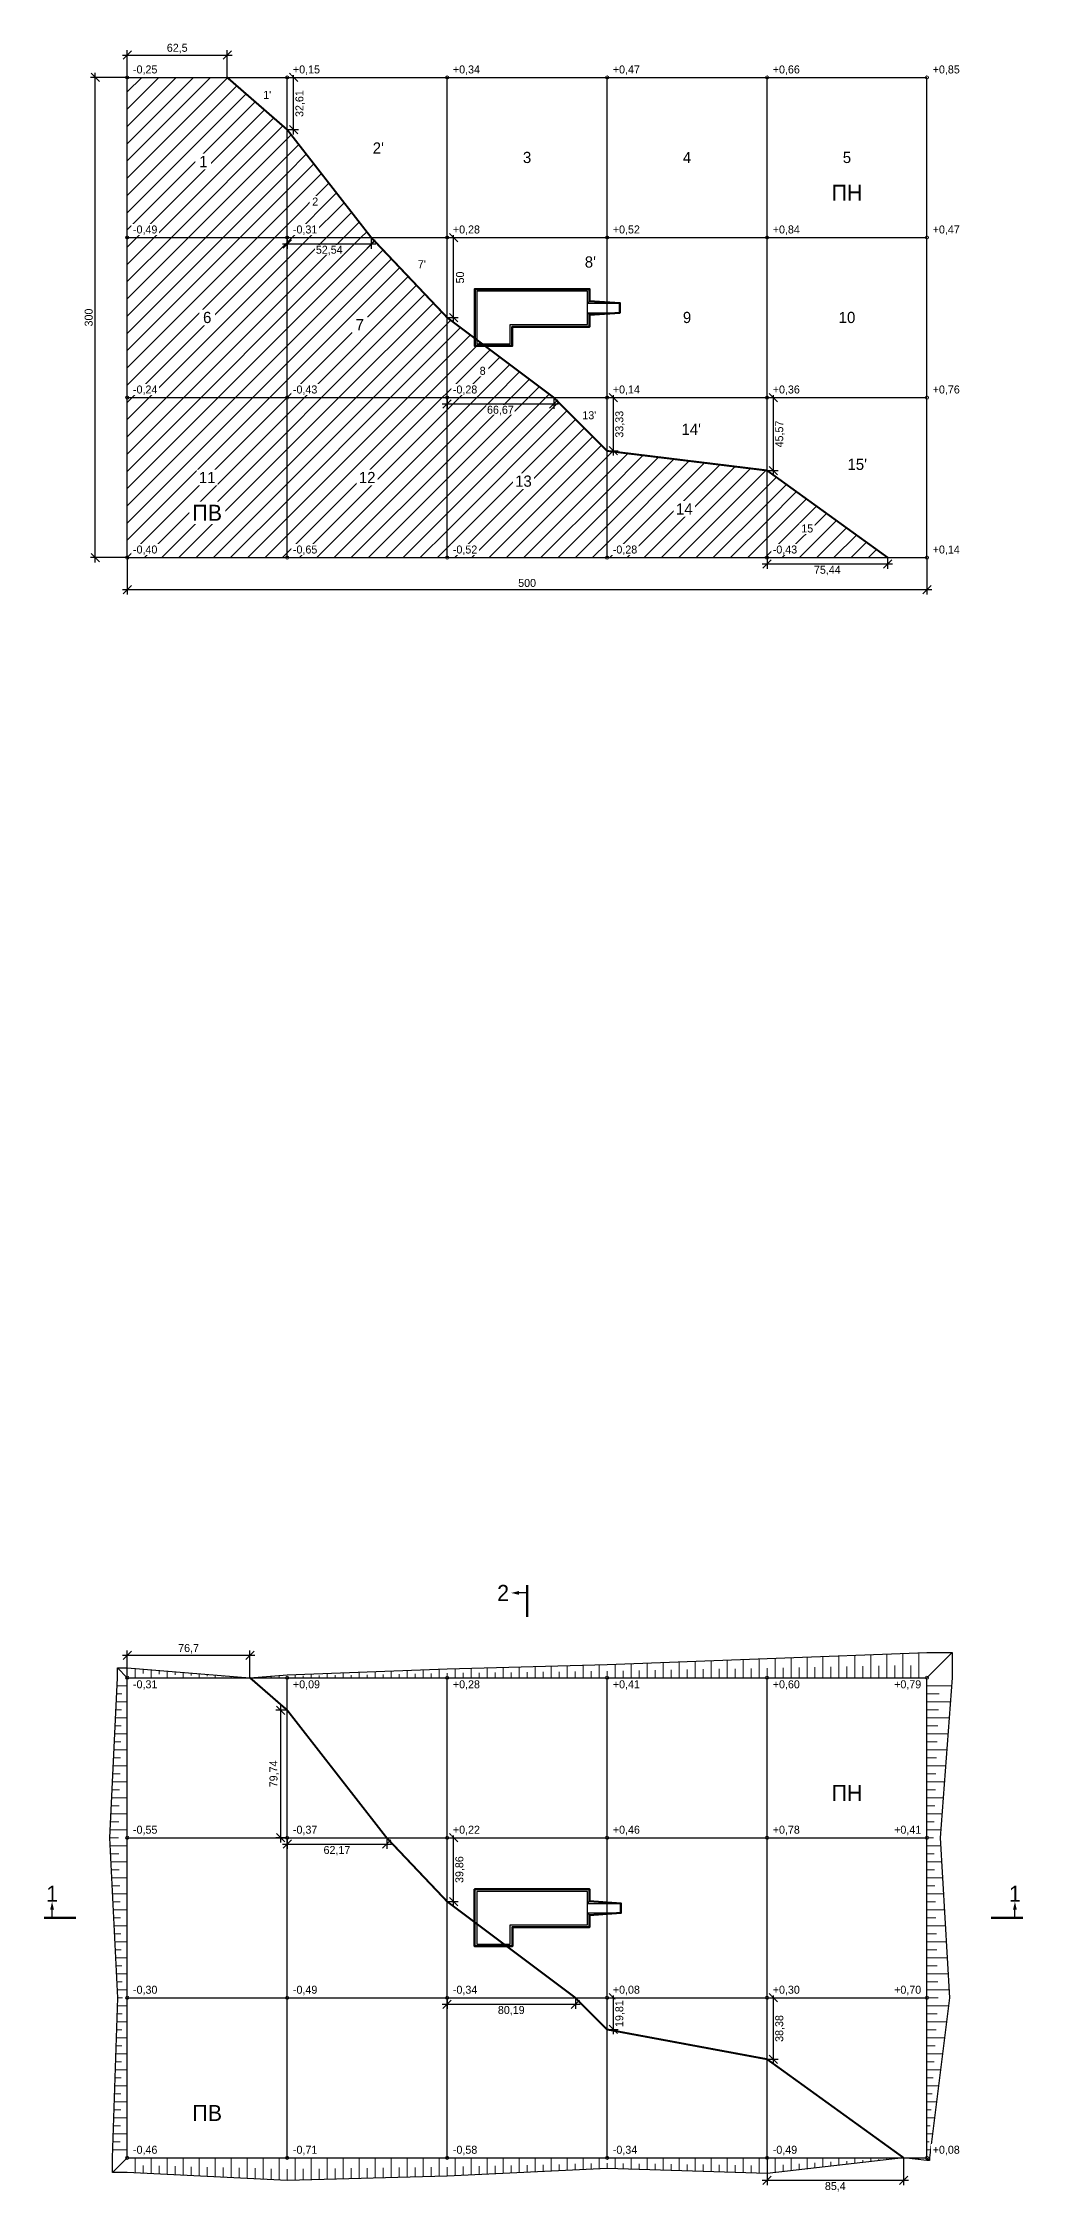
# Model space of a CAD drawing. Header units: metres. Extents: x -53 to 561, y -5023 to 322.
# Drawn here: x -53 to 561, y -1021 to 322 of the extents above; entities that cross this region are included whole.
import ezdxf

# ---------------------------------------------------------------- set-up
doc = ezdxf.new("R2010")
doc.units = ezdxf.units.M
for name, color, linetype, lineweight in [('Бергштрихи', 7, 'Continuous', 18), ('Котлован', 7, 'Continuous', 50), ('Котлован_низ', 7, 'Continuous', 25), ('ЛНР', 1, 'Continuous', 70), ('Надписи', 7, 'Continuous', 25), ('Номера_фигур', 7, 'Continuous', 25), ('Обводы', 7, 'Continuous', 25), ('Отметки', 5, 'Continuous', 18), ('ПВ_ПН', 7, 'Continuous', 35), ('ПВ_штриховка', 8, 'Continuous', 18), ('Профиль', 7, 'Continuous', 50), ('Размеры', 3, 'Continuous', 18), ('Сетка', 7, 'Continuous', 25)]:
    doc.layers.add(name, color=color, linetype=linetype, lineweight=lineweight)
doc.styles.add('ГОСТ тип Б', font='ofont.ru_GOST type B.ttf')
doc.dimstyles.new('М1-2000', dxfattribs={"dimscale": 2, "dimtxt": 2.5, "dimasz": 2.5, "dimexe": 1.5, "dimexo": 0, "dimgap": 0.8, "dimtad": 1, "dimtxsty": 'ГОСТ тип Б', "dimtsz": 1.3, "dimcen": 2.5, "dimdle": 1.5, "dimclrd": 3, "dimclre": 3, "dimclrt": 3, "dimazin": 3, "dimtfac": 1, "dimtix": 1, "dimtmove": 0, "dimatfit": 3, "dimtfill": 1, "dimarcsym": 0})

# ---------------------------------------------------------------- blocks, each defined once
blk = doc.blocks.new('_OBLIQUE')
at = {"color": 0, "linetype": 'ByBlock'}
blk.add_line((-0.5, -0.5), (0.5, 0.5), dxfattribs=at)
blk = doc.blocks.new('*D0')
at = {"color": 3, "transparency": 16777216}
for p, q in [((-3, 314), (65.5, 314)), ((0, 300), (0, 317)), ((62.5, 300), (62.5, 317))]:
    blk.add_line(p, q, dxfattribs=at)
at = {"layer": 'Defpoints', "transparency": 16777216}
for p in [(0, 314), (0, 300), (62.5, 300)]:
    blk.add_point(p, dxfattribs=at)
at = {"layer": 'Размеры', "color": 3, "transparency": 16777216, "xscale": 5.2, "yscale": 5.2}
for p in [(0, 314), (62.5, 314)]:
    blk.add_blockref('_OBLIQUE', p, dxfattribs=at)
at = {"layer": 'Размеры', "color": 3, "transparency": 16777216, "insert": (31.25, 318.1), "char_height": 5, "attachment_point": 5, "style": 'ГОСТ тип Б', "bg_fill": 3, "box_fill_scale": 1.1, "bg_fill_color": 1, "bg_fill_transparency": 0}
blk.add_mtext('62,5', dxfattribs=at)
blk = doc.blocks.new('*D2')
at = {"color": 3, "transparency": 16777216}
for p, q in [((97, 196), (155.5, 196)), ((100, 200), (100, 193)), ((152.5, 200), (152.5, 193))]:
    blk.add_line(p, q, dxfattribs=at)
at = {"layer": 'Defpoints', "transparency": 16777216}
for p in [(100, 200), (100, 196), (152.5, 200)]:
    blk.add_point(p, dxfattribs=at)
at = {"layer": 'Размеры', "color": 3, "transparency": 16777216, "xscale": 5.2, "yscale": 5.2}
for p in [(100, 196), (152.5, 196)]:
    blk.add_blockref('_OBLIQUE', p, dxfattribs=at)
at = {"layer": 'Размеры', "color": 3, "transparency": 16777216, "insert": (126.3, 191.9), "char_height": 5, "attachment_point": 5, "style": 'ГОСТ тип Б', "bg_fill": 3, "box_fill_scale": 1.1, "bg_fill_color": 1, "bg_fill_transparency": 0}
blk.add_mtext('52,54', dxfattribs=at)
blk = doc.blocks.new('*D3')
at = {"color": 3, "transparency": 16777216}
for p, q in [((197, 96), (269.7, 96)), ((200, 100), (200, 93)), ((266.7, 100), (266.7, 93))]:
    blk.add_line(p, q, dxfattribs=at)
at = {"layer": 'Defpoints', "transparency": 16777216}
for p in [(200, 100), (200, 96), (266.7, 100)]:
    blk.add_point(p, dxfattribs=at)
at = {"layer": 'Размеры', "color": 3, "transparency": 16777216, "xscale": 5.2, "yscale": 5.2}
for p in [(200, 96), (266.7, 96)]:
    blk.add_blockref('_OBLIQUE', p, dxfattribs=at)
at = {"layer": 'Размеры', "color": 3, "transparency": 16777216, "insert": (233.3, 91.9), "char_height": 5, "attachment_point": 5, "style": 'ГОСТ тип Б', "bg_fill": 3, "box_fill_scale": 1.1, "bg_fill_color": 1, "bg_fill_transparency": 0}
blk.add_mtext('66,67', dxfattribs=at)
blk = doc.blocks.new('*D4')
at = {"color": 3, "transparency": 16777216}
for p, q in [((400, 0), (400, -7)), ((475.4, 0), (475.4, -7)), ((397, -4), (478.4, -4))]:
    blk.add_line(p, q, dxfattribs=at)
at = {"layer": 'Defpoints', "transparency": 16777216}
for p in [(400, 0), (475.4, 0), (400, -4)]:
    blk.add_point(p, dxfattribs=at)
at = {"layer": 'Размеры', "color": 3, "transparency": 16777216, "xscale": 5.2, "yscale": 5.2}
for p in [(400, -4), (475.4, -4)]:
    blk.add_blockref('_OBLIQUE', p, dxfattribs=at)
at = {"layer": 'Размеры', "color": 3, "transparency": 16777216, "insert": (437.7, -8.1), "char_height": 5, "attachment_point": 5, "style": 'ГОСТ тип Б', "bg_fill": 3, "box_fill_scale": 1.1, "bg_fill_color": 1, "bg_fill_transparency": 0}
blk.add_mtext('75,44', dxfattribs=at)
blk = doc.blocks.new('*D5')
at = {"color": 3, "transparency": 16777216}
for p, q in [((100, 300), (107, 300)), ((104, 264.4), (104, 303)), ((100, 267.4), (107, 267.4))]:
    blk.add_line(p, q, dxfattribs=at)
at = {"layer": 'Defpoints', "transparency": 16777216}
for p in [(100, 300), (100, 267.4), (104, 267.4)]:
    blk.add_point(p, dxfattribs=at)
at = {"layer": 'Размеры', "color": 3, "transparency": 16777216, "xscale": 5.2, "yscale": 5.2, "rotation": 90}
for p in [(104, 300), (104, 267.4)]:
    blk.add_blockref('_OBLIQUE', p, dxfattribs=at)
at = {"layer": 'Размеры', "color": 3, "transparency": 16777216, "insert": (108.1, 283.7), "char_height": 5, "attachment_point": 5, "rotation": 90, "style": 'ГОСТ тип Б', "bg_fill": 3, "box_fill_scale": 1.1, "bg_fill_color": 1, "bg_fill_transparency": 0}
blk.add_mtext('32,61', dxfattribs=at)
blk = doc.blocks.new('*D6')
at = {"color": 3, "transparency": 16777216}
for p, q in [((204, 147), (204, 203)), ((200, 200), (207, 200)), ((200, 150), (207, 150))]:
    blk.add_line(p, q, dxfattribs=at)
at = {"layer": 'Defpoints', "transparency": 16777216}
for p in [(200, 200), (200, 150), (204, 150)]:
    blk.add_point(p, dxfattribs=at)
at = {"layer": 'Размеры', "color": 3, "transparency": 16777216, "xscale": 5.2, "yscale": 5.2, "rotation": 90}
for p in [(204, 200), (204, 150)]:
    blk.add_blockref('_OBLIQUE', p, dxfattribs=at)
at = {"layer": 'Размеры', "color": 3, "transparency": 16777216, "insert": (208.1, 175), "char_height": 5, "attachment_point": 5, "rotation": 90, "style": 'ГОСТ тип Б', "bg_fill": 3, "box_fill_scale": 1.1, "bg_fill_color": 1, "bg_fill_transparency": 0}
blk.add_mtext('50', dxfattribs=at)
blk = doc.blocks.new('*D7')
at = {"color": 3, "transparency": 16777216}
for p, q in [((300, 100), (307, 100)), ((304, 63.7), (304, 103)), ((300, 66.7), (307, 66.7))]:
    blk.add_line(p, q, dxfattribs=at)
at = {"layer": 'Defpoints', "transparency": 16777216}
for p in [(300, 100), (300, 66.7), (304, 66.7)]:
    blk.add_point(p, dxfattribs=at)
at = {"layer": 'Размеры', "color": 3, "transparency": 16777216, "xscale": 5.2, "yscale": 5.2, "rotation": 90}
for p in [(304, 100), (304, 66.7)]:
    blk.add_blockref('_OBLIQUE', p, dxfattribs=at)
at = {"layer": 'Размеры', "color": 3, "transparency": 16777216, "insert": (308.1, 83.3), "char_height": 5, "attachment_point": 5, "rotation": 90, "style": 'ГОСТ тип Б', "bg_fill": 3, "box_fill_scale": 1.1, "bg_fill_color": 1, "bg_fill_transparency": 0}
blk.add_mtext('33,33', dxfattribs=at)
blk = doc.blocks.new('*D8')
at = {"color": 3, "transparency": 16777216}
for p, q in [((400, 100), (407, 100)), ((404, 51.4), (404, 103)), ((400, 54.4), (407, 54.4))]:
    blk.add_line(p, q, dxfattribs=at)
at = {"layer": 'Defpoints', "transparency": 16777216}
for p in [(400, 100), (400, 54.4), (404, 54.4)]:
    blk.add_point(p, dxfattribs=at)
at = {"layer": 'Размеры', "color": 3, "transparency": 16777216, "xscale": 5.2, "yscale": 5.2, "rotation": 90}
for p in [(404, 100), (404, 54.4)]:
    blk.add_blockref('_OBLIQUE', p, dxfattribs=at)
at = {"layer": 'Размеры', "color": 3, "transparency": 16777216, "insert": (408.1, 77.2), "char_height": 5, "attachment_point": 5, "rotation": 90, "style": 'ГОСТ тип Б', "bg_fill": 3, "box_fill_scale": 1.1, "bg_fill_color": 1, "bg_fill_transparency": 0}
blk.add_mtext('45,57', dxfattribs=at)
blk = doc.blocks.new('*D9')
at = {"color": 3, "transparency": 16777216}
for p, q in [((0, 0), (0, -23)), ((500, 0), (500, -23)), ((-3, -20), (503, -20))]:
    blk.add_line(p, q, dxfattribs=at)
at = {"layer": 'Defpoints', "transparency": 16777216}
for p in [(0, 0), (500, 0), (0, -20)]:
    blk.add_point(p, dxfattribs=at)
at = {"layer": 'Размеры', "color": 3, "transparency": 16777216, "xscale": 5.2, "yscale": 5.2}
for p in [(0, -20), (500, -20)]:
    blk.add_blockref('_OBLIQUE', p, dxfattribs=at)
at = {"layer": 'Размеры', "color": 3, "transparency": 16777216, "insert": (250, -15.9), "char_height": 5, "attachment_point": 5, "style": 'ГОСТ тип Б', "bg_fill": 3, "box_fill_scale": 1.1, "bg_fill_color": 1, "bg_fill_transparency": 0}
blk.add_mtext('500', dxfattribs=at)
blk = doc.blocks.new('*D10')
at = {"color": 3, "transparency": 16777216}
for p, q in [((0, 300), (-23, 300)), ((-20, -3), (-20, 303)), ((0, 0), (-23, 0))]:
    blk.add_line(p, q, dxfattribs=at)
at = {"layer": 'Defpoints', "transparency": 16777216}
for p in [(0, 300), (-20, 0), (0, 0)]:
    blk.add_point(p, dxfattribs=at)
at = {"layer": 'Размеры', "color": 3, "transparency": 16777216, "xscale": 5.2, "yscale": 5.2, "rotation": 90}
for p in [(-20, 300), (-20, 0)]:
    blk.add_blockref('_OBLIQUE', p, dxfattribs=at)
at = {"layer": 'Размеры', "color": 3, "transparency": 16777216, "insert": (-24.1, 150), "char_height": 5, "attachment_point": 5, "rotation": 90, "style": 'ГОСТ тип Б', "bg_fill": 3, "box_fill_scale": 1.1, "bg_fill_color": 1, "bg_fill_transparency": 0}
blk.add_mtext('300', dxfattribs=at)
blk = doc.blocks.new('*D21')
at = {"color": 3, "transparency": 16777216}
for p, q in [((0, -700), (0, -683)), ((76.7, -700), (76.7, -683)), ((-3, -686), (79.7, -686))]:
    blk.add_line(p, q, dxfattribs=at)
at = {"layer": 'Defpoints', "transparency": 16777216}
for p in [(0, -686), (0, -700), (76.7, -700)]:
    blk.add_point(p, dxfattribs=at)
at = {"layer": 'Размеры', "color": 3, "transparency": 16777216, "xscale": 5.2, "yscale": 5.2}
for p in [(0, -686), (76.7, -686)]:
    blk.add_blockref('_OBLIQUE', p, dxfattribs=at)
at = {"layer": 'Размеры', "color": 3, "transparency": 16777216, "insert": (38.35, -681.9), "char_height": 5, "attachment_point": 5, "style": 'ГОСТ тип Б', "bg_fill": 3, "box_fill_scale": 1.1, "bg_fill_color": 1, "bg_fill_transparency": 0}
blk.add_mtext('76,7', dxfattribs=at)
blk = doc.blocks.new('*D22')
at = {"color": 3, "transparency": 16777216}
for p, q in [((97, -804), (165.2, -804)), ((100, -800), (100, -807)), ((162.2, -800), (162.2, -807))]:
    blk.add_line(p, q, dxfattribs=at)
at = {"layer": 'Defpoints', "transparency": 16777216}
for p in [(100, -800), (100, -804), (162.2, -800)]:
    blk.add_point(p, dxfattribs=at)
at = {"layer": 'Размеры', "color": 3, "transparency": 16777216, "xscale": 5.2, "yscale": 5.2}
for p in [(100, -804), (162.2, -804)]:
    blk.add_blockref('_OBLIQUE', p, dxfattribs=at)
at = {"layer": 'Размеры', "color": 3, "transparency": 16777216, "insert": (131.1, -808.1), "char_height": 5, "attachment_point": 5, "style": 'ГОСТ тип Б', "bg_fill": 3, "box_fill_scale": 1.1, "bg_fill_color": 1, "bg_fill_transparency": 0}
blk.add_mtext('62,17', dxfattribs=at)
blk = doc.blocks.new('*D23')
at = {"color": 3, "transparency": 16777216}
for p, q in [((197, -904), (283.2, -904)), ((200, -900), (200, -907)), ((280.2, -900), (280.2, -907))]:
    blk.add_line(p, q, dxfattribs=at)
at = {"layer": 'Defpoints', "transparency": 16777216}
for p in [(200, -900), (200, -904), (280.2, -900)]:
    blk.add_point(p, dxfattribs=at)
at = {"layer": 'Размеры', "color": 3, "transparency": 16777216, "xscale": 5.2, "yscale": 5.2}
for p in [(200, -904), (280.2, -904)]:
    blk.add_blockref('_OBLIQUE', p, dxfattribs=at)
at = {"layer": 'Размеры', "color": 3, "transparency": 16777216, "insert": (240.1, -908.1), "char_height": 5, "attachment_point": 5, "style": 'ГОСТ тип Б', "bg_fill": 3, "box_fill_scale": 1.1, "bg_fill_color": 1, "bg_fill_transparency": 0}
blk.add_mtext('80,19', dxfattribs=at)
blk = doc.blocks.new('*D24')
at = {"color": 3, "transparency": 16777216}
for p, q in [((400, -1000), (400, -1017)), ((485.4, -1000), (485.4, -1017)), ((397, -1014), (488.4, -1014))]:
    blk.add_line(p, q, dxfattribs=at)
at = {"layer": 'Defpoints', "transparency": 16777216}
for p in [(400, -1000), (485.4, -1000), (400, -1014)]:
    blk.add_point(p, dxfattribs=at)
at = {"layer": 'Размеры', "color": 3, "transparency": 16777216, "xscale": 5.2, "yscale": 5.2}
for p in [(400, -1014), (485.4, -1014)]:
    blk.add_blockref('_OBLIQUE', p, dxfattribs=at)
at = {"layer": 'Размеры', "color": 3, "transparency": 16777216, "insert": (442.7, -1018.1), "char_height": 5, "attachment_point": 5, "style": 'ГОСТ тип Б', "bg_fill": 3, "box_fill_scale": 1.1, "bg_fill_color": 1, "bg_fill_transparency": 0}
blk.add_mtext('85,4', dxfattribs=at)
blk = doc.blocks.new('*D25')
at = {"color": 3, "transparency": 16777216}
for p, q in [((100, -720.3), (93, -720.3)), ((96, -803), (96, -717.3)), ((100, -800), (93, -800))]:
    blk.add_line(p, q, dxfattribs=at)
at = {"layer": 'Defpoints', "transparency": 16777216}
for p in [(100, -720.3), (96, -800), (100, -800)]:
    blk.add_point(p, dxfattribs=at)
at = {"layer": 'Размеры', "color": 3, "transparency": 16777216, "xscale": 5.2, "yscale": 5.2, "rotation": 90}
for p in [(96, -720.3), (96, -800)]:
    blk.add_blockref('_OBLIQUE', p, dxfattribs=at)
at = {"layer": 'Размеры', "color": 3, "transparency": 16777216, "insert": (91.9, -760.1), "char_height": 5, "attachment_point": 5, "rotation": 90, "style": 'ГОСТ тип Б', "bg_fill": 3, "box_fill_scale": 1.1, "bg_fill_color": 1, "bg_fill_transparency": 0}
blk.add_mtext('79,74', dxfattribs=at)
blk = doc.blocks.new('*D26')
at = {"color": 3, "transparency": 16777216}
for p, q in [((200, -800), (207, -800)), ((204, -842.9), (204, -797)), ((200, -839.9), (207, -839.9))]:
    blk.add_line(p, q, dxfattribs=at)
at = {"layer": 'Defpoints', "transparency": 16777216}
for p in [(200, -800), (200, -839.9), (204, -839.9)]:
    blk.add_point(p, dxfattribs=at)
at = {"layer": 'Размеры', "color": 3, "transparency": 16777216, "xscale": 5.2, "yscale": 5.2, "rotation": 90}
for p in [(204, -800), (204, -839.9)]:
    blk.add_blockref('_OBLIQUE', p, dxfattribs=at)
at = {"layer": 'Размеры', "color": 3, "transparency": 16777216, "insert": (208.1, -819.9), "char_height": 5, "attachment_point": 5, "rotation": 90, "style": 'ГОСТ тип Б', "bg_fill": 3, "box_fill_scale": 1.1, "bg_fill_color": 1, "bg_fill_transparency": 0}
blk.add_mtext('39,86', dxfattribs=at)
blk = doc.blocks.new('*D27')
at = {"color": 3, "transparency": 16777216}
for p, q in [((304, -922.8), (304, -897)), ((300, -900), (307, -900)), ((300, -919.8), (307, -919.8))]:
    blk.add_line(p, q, dxfattribs=at)
at = {"layer": 'Размеры', "color": 3, "transparency": 16777216, "xscale": 5.2, "yscale": 5.2, "rotation": 90}
for p in [(304, -900), (304, -919.8)]:
    blk.add_blockref('_OBLIQUE', p, dxfattribs=at)
at = {"layer": 'Размеры', "color": 3, "transparency": 16777216, "insert": (308.1, -909.9), "char_height": 5, "attachment_point": 5, "rotation": 90, "style": 'ГОСТ тип Б', "bg_fill": 3, "box_fill_scale": 1.1, "bg_fill_color": 1, "bg_fill_transparency": 0}
blk.add_mtext('19,81', dxfattribs=at)
at = {"layer": 'Defpoints', "transparency": 16777216}
for p in [(300, -900), (300, -919.8), (304, -919.8)]:
    blk.add_point(p, dxfattribs=at)
blk = doc.blocks.new('*D28')
at = {"color": 3, "transparency": 16777216}
for p, q in [((404, -941.4), (404, -897)), ((400, -900), (407, -900)), ((400, -938.4), (407, -938.4))]:
    blk.add_line(p, q, dxfattribs=at)
at = {"layer": 'Defpoints', "transparency": 16777216}
for p in [(400, -900), (400, -938.4), (404, -938.4)]:
    blk.add_point(p, dxfattribs=at)
at = {"layer": 'Размеры', "color": 3, "transparency": 16777216, "xscale": 5.2, "yscale": 5.2, "rotation": 90}
for p in [(404, -900), (404, -938.4)]:
    blk.add_blockref('_OBLIQUE', p, dxfattribs=at)
at = {"layer": 'Размеры', "color": 3, "transparency": 16777216, "insert": (408.1, -919.2), "char_height": 5, "attachment_point": 5, "rotation": 90, "style": 'ГОСТ тип Б', "bg_fill": 3, "box_fill_scale": 1.1, "bg_fill_color": 1, "bg_fill_transparency": 0}
blk.add_mtext('38,38', dxfattribs=at)

msp = doc.modelspace()

# ---------------------------------------------------------------- hatches: boundary and pattern name
at = {"layer": 'ПВ_штриховка'}
h = msp.add_hatch(dxfattribs=at)
h.set_pattern_fill('ANSI31', color=8, scale=2.4)
h.paths.add_polyline_path([(62.5, 300), (0, 300), (0, 200), (100, 200), (100, 267.391)])
h = msp.add_hatch(dxfattribs=at)
h.set_pattern_fill('ANSI31', color=8, scale=2.4)
h.paths.add_polyline_path([(100, 267.391), (100, 200), (152.542, 200)])
h = msp.add_hatch(dxfattribs=at)
h.set_pattern_fill('ANSI31', color=8, scale=2.4)
h.paths.add_polyline_path([(0, 100), (100, 100), (100, 200), (0, 200)])
h = msp.add_hatch(dxfattribs=at)
h.set_pattern_fill('ANSI31', color=8, scale=2.4)
h.paths.add_polyline_path([(152.542, 200), (100, 200), (100, 100), (200, 100), (200, 150)])
h = msp.add_hatch(dxfattribs=at)
h.set_pattern_fill('ANSI31', color=8, scale=2.4)
h.paths.add_polyline_path([(200, 150), (200, 100), (266.667, 100)])
h = msp.add_hatch(dxfattribs=at)
h.set_pattern_fill('ANSI31', color=8, scale=2.4)
h.paths.add_polyline_path([(0, 0), (100, 0), (100, 100), (0, 100)])
h = msp.add_hatch(dxfattribs=at)
h.set_pattern_fill('ANSI31', color=8, scale=2.4)
h.paths.add_polyline_path([(100, 0), (200, 0), (200, 100), (100, 100)])
h = msp.add_hatch(dxfattribs=at)
h.set_pattern_fill('ANSI31', color=8, scale=2.4)
h.paths.add_polyline_path([(266.667, 100), (200, 100), (200, 0), (300, 0), (300, 66.667)])
h = msp.add_hatch(dxfattribs=at)
h.set_pattern_fill('ANSI31', color=8, scale=2.4)
h.paths.add_polyline_path([(300, 66.667), (300, 0), (400, 0), (400, 54.43)])
h = msp.add_hatch(dxfattribs=at)
h.set_pattern_fill('ANSI31', color=8, scale=2.4)
h.paths.add_polyline_path([(400, 54.43), (400, 0), (475.439, 0)])

# ---------------------------------------------------------------- linework, layer by layer
at = {"layer": 'Бергштрихи'}
for p, q in [((485, -700), (485, -684.706)), ((495, -700), (495, -684.326)), ((105, -700), (105, -697.946)), ((115, -700), (115, -697.566)), ((125, -700), (125, -697.186)), ((135, -700), (135, -696.806)), ((140, -700), (140, -698.308)), ((145, -700), (145, -696.426)), ((150, -700), (150, -698.118)), ((155, -700), (155, -696.046)), ((160, -700), (160, -697.928)), ((165, -700), (165, -695.666)), ((170, -700), (170, -697.738)), ((175, -700), (175, -695.286)), ((180, -700), (180, -697.548)), ((185, -700), (185, -694.906)), ((190, -700), (190, -697.358)), ((195, -700), (195, -694.526)), ((200, -700), (200, -697.168)), ((205, -700), (205, -694.206)), ((210, -700), (210, -697.038)), ((215, -700), (215, -693.946)), ((220, -700), (220, -696.908)), ((225, -700), (225, -693.686)), ((230, -700), (230, -696.778)), ((235, -700), (235, -693.426)), ((240, -700), (240, -696.648)), ((245, -700), (245, -693.166)), ((250, -700), (250, -696.518)), ((255, -700), (255, -692.906)), ((260, -700), (260, -696.388)), ((265, -700), (265, -692.646)), ((270, -700), (270, -696.258)), ((275, -700), (275, -692.386)), ((280, -700), (280, -696.128)), ((285, -700), (285, -692.126)), ((290, -700), (290, -695.998)), ((295, -700), (295, -691.866)), ((300, -700), (300, -695.868)), ((305, -700), (305, -691.546)), ((310, -700), (310, -695.678)), ((315, -700), (315, -691.166)), ((320, -700), (320, -695.488)), ((325, -700), (325, -690.786)), ((330, -700), (330, -695.298)), ((335, -700), (335, -690.406)), ((340, -700), (340, -695.108)), ((345, -700), (345, -690.026)), ((350, -700), (350, -694.918)), ((355, -700), (355, -689.646)), ((360, -700), (360, -694.728)), ((365, -700), (365, -689.266)), ((370, -700), (370, -694.538)), ((375, -700), (375, -688.886)), ((380, -700), (380, -694.348)), ((385, -700), (385, -688.506)), ((390, -700), (390, -694.158)), ((395, -700), (395, -688.126)), ((400, -700), (400, -693.968)), ((405, -700), (405, -687.746)), ((410, -700), (410, -693.778)), ((415, -700), (415, -687.366)), ((420, -700), (420, -693.588)), ((425, -700), (425, -686.986)), ((430, -700), (430, -693.398)), ((435, -700), (435, -686.606)), ((440, -700), (440, -693.208)), ((445, -700), (445, -686.226)), ((450, -700), (450, -693.018)), ((455, -700), (455, -685.846)), ((460, -700), (460, -692.828)), ((465, -700), (465, -685.466)), ((470, -700), (470, -692.638)), ((475, -700), (475, -685.086)), ((480, -700), (480, -692.448)), ((490, -700), (490, -692.258)), ((-6.616, -710), (-3.308, -710)), ((90, -700), (90, -699.468)), ((95, -700), (95, -698.536)), ((100, -700), (100, -699.068)), ((110, -700), (110, -698.878)), ((120, -700), (120, -698.688)), ((130, -700), (130, -698.498)), ((500, -705), (515.484, -705)), ((500, -710), (507.552, -710)), ((-7.336, -725), (0, -725)), ((-7.096, -720), (-3.548, -720)), ((-6.856, -715), (0, -715)), ((500, -715), (514.724, -715)), ((500, -720), (507.172, -720)), ((500, -725), (513.964, -725)), ((-7.816, -735), (0, -735)), ((-7.576, -730), (-3.788, -730)), ((500, -730), (506.792, -730)), ((500, -735), (513.204, -735)), ((-8.536, -750), (-4.268, -750)), ((-8.296, -745), (0, -745)), ((-8.056, -740), (-4.028, -740)), ((500, -740), (506.412, -740)), ((500, -745), (512.444, -745)), ((500, -750), (506.032, -750)), ((-9.256, -765), (0, -765)), ((-9.016, -760), (-4.508, -760)), ((-8.776, -755), (0, -755)), ((500, -755), (511.684, -755)), ((500, -760), (505.652, -760)), ((500, -765), (510.924, -765)), ((-9.736, -775), (0, -775)), ((-9.496, -770), (-4.748, -770)), ((500, -770), (505.272, -770)), ((500, -775), (510.164, -775)), ((-10.456, -790), (-5.228, -790)), ((-10.216, -785), (0, -785)), ((-9.976, -780), (-4.988, -780)), ((500, -780), (504.892, -780)), ((500, -785), (509.404, -785)), ((500, -790), (504.512, -790)), ((-10.936, -800), (-5.468, -800)), ((-10.696, -795), (0, -795)), ((-10.686, -805), (0, -805)), ((500, -795), (508.644, -795)), ((500, -800), (504.132, -800)), ((500, -805), (508.554, -805)), ((-10.436, -810), (-5.218, -810)), ((-10.186, -815), (0, -815)), ((500, -810), (504.422, -810)), ((500, -815), (509.134, -815)), ((-9.936, -820), (-4.968, -820)), ((-9.686, -825), (0, -825)), ((-9.436, -830), (-4.718, -830)), ((500, -820), (504.712, -820)), ((500, -825), (509.714, -825)), ((500, -830), (505.002, -830)), ((-9.186, -835), (0, -835)), ((-8.936, -840), (-4.468, -840)), ((-8.686, -845), (0, -845)), ((500, -835), (510.294, -835)), ((500, -840), (505.292, -840)), ((500, -845), (510.874, -845)), ((-8.436, -850), (-4.218, -850)), ((-8.186, -855), (0, -855)), ((500, -850), (505.582, -850)), ((500, -855), (511.454, -855)), ((-7.936, -860), (-3.968, -860)), ((-7.686, -865), (0, -865)), ((-7.436, -870), (-3.718, -870)), ((500, -860), (505.872, -860)), ((500, -865), (512.034, -865)), ((500, -870), (506.162, -870)), ((-7.186, -875), (0, -875)), ((-6.936, -880), (-3.468, -880)), ((-6.686, -885), (0, -885)), ((500, -875), (512.614, -875)), ((500, -880), (506.452, -880)), ((500, -885), (513.194, -885)), ((-6.436, -890), (-3.218, -890)), ((-6.186, -895), (0, -895)), ((500, -890), (506.742, -890)), ((500, -895), (513.774, -895)), ((-6.256, -910), (-3.128, -910)), ((-6.096, -905), (0, -905)), ((-5.936, -900), (-2.968, -900)), ((500, -900), (507.032, -900)), ((500, -905), (513.444, -905)), ((500, -910), (506.412, -910)), ((-6.736, -925), (0, -925)), ((-6.576, -920), (-3.288, -920)), ((-6.416, -915), (0, -915)), ((500, -915), (512.204, -915)), ((500, -920), (505.792, -920)), ((500, -925), (510.964, -925)), ((-7.216, -940), (-3.608, -940)), ((-7.056, -935), (0, -935)), ((-6.896, -930), (-3.448, -930)), ((500, -930), (505.172, -930)), ((500, -935), (509.724, -935)), ((500, -940), (504.552, -940)), ((-7.536, -950), (-3.768, -950)), ((-7.376, -945), (0, -945)), ((500, -945), (508.484, -945)), ((500, -950), (503.932, -950)), ((-8.016, -965), (0, -965)), ((-7.856, -960), (-3.928, -960)), ((-7.696, -955), (0, -955)), ((500, -955), (507.244, -955)), ((500, -960), (503.312, -960)), ((500, -965), (506.004, -965)), ((-8.496, -980), (-4.248, -980)), ((-8.336, -975), (0, -975)), ((-8.176, -970), (-4.088, -970)), ((500, -970), (502.692, -970)), ((500, -975), (504.764, -975)), ((500, -980), (502.072, -980)), ((-8.816, -990), (-4.408, -990)), ((-8.656, -985), (0, -985)), ((500, -985), (503.524, -985)), ((500, -990), (501.452, -990)), ((-8.976, -995), (0, -995)), ((5, -1009.386), (5, -1000)), ((10, -1009.636), (10, -1004.818)), ((15, -1009.886), (15, -1000)), ((20, -1010.136), (20, -1005.068)), ((25, -1010.386), (25, -1000)), ((30, -1010.636), (30, -1005.318)), ((35, -1010.886), (35, -1000)), ((40, -1011.136), (40, -1005.568)), ((45, -1011.386), (45, -1000)), ((50, -1011.636), (50, -1005.818)), ((55, -1011.886), (55, -1000)), ((60, -1012.136), (60, -1006.068)), ((65, -1012.386), (65, -1000)), ((70, -1012.636), (70, -1006.318)), ((75, -1012.886), (75, -1000)), ((80, -1013.136), (80, -1006.568)), ((85, -1013.386), (85, -1000)), ((90, -1013.636), (90, -1006.818)), ((95, -1013.886), (95, -1000)), ((100, -1014.136), (100, -1007.068)), ((105, -1014.006), (105, -1000)), ((110, -1013.876), (110, -1006.938)), ((115, -1013.746), (115, -1000)), ((120, -1013.616), (120, -1006.808)), ((125, -1013.486), (125, -1000)), ((130, -1013.356), (130, -1006.678)), ((135, -1013.226), (135, -1000)), ((140, -1013.096), (140, -1006.548)), ((145, -1012.966), (145, -1000)), ((150, -1012.836), (150, -1006.418)), ((155, -1012.706), (155, -1000)), ((160, -1012.576), (160, -1006.288)), ((165, -1012.446), (165, -1000)), ((170, -1012.316), (170, -1006.158)), ((175, -1012.186), (175, -1000)), ((180, -1012.056), (180, -1006.028)), ((185, -1011.926), (185, -1000)), ((190, -1011.796), (190, -1005.898)), ((195, -1011.666), (195, -1000)), ((200, -1011.536), (200, -1005.768)), ((205, -1011.296), (205, -1000)), ((210, -1011.056), (210, -1005.528)), ((215, -1010.816), (215, -1000)), ((220, -1010.576), (220, -1005.288)), ((225, -1010.336), (225, -1000)), ((230, -1010.096), (230, -1005.048)), ((235, -1009.856), (235, -1000)), ((240, -1009.616), (240, -1004.808)), ((245, -1009.376), (245, -1000)), ((250, -1009.136), (250, -1004.568)), ((255, -1008.896), (255, -1000)), ((260, -1008.656), (260, -1004.328)), ((265, -1008.416), (265, -1000)), ((270, -1008.176), (270, -1004.088)), ((275, -1007.936), (275, -1000)), ((280, -1007.696), (280, -1003.848)), ((285, -1007.456), (285, -1000)), ((290, -1007.216), (290, -1003.608)), ((295, -1006.976), (295, -1000)), ((300, -1006.736), (300, -1003.368)), ((305, -1006.886), (305, -1000)), ((310, -1007.036), (310, -1003.518)), ((315, -1007.186), (315, -1000)), ((320, -1007.336), (320, -1003.668)), ((325, -1007.486), (325, -1000)), ((330, -1007.636), (330, -1003.818)), ((335, -1007.786), (335, -1000)), ((340, -1007.936), (340, -1003.968)), ((345, -1008.086), (345, -1000)), ((350, -1008.236), (350, -1004.118)), ((355, -1008.386), (355, -1000)), ((360, -1008.536), (360, -1004.268)), ((365, -1008.686), (365, -1000)), ((370, -1008.836), (370, -1004.418)), ((375, -1008.986), (375, -1000)), ((380, -1009.136), (380, -1004.568)), ((385, -1009.286), (385, -1000)), ((390, -1009.436), (390, -1004.718)), ((500, -995), (502.284, -995))]:
    msp.add_line(p, q, dxfattribs=at)
at = {"layer": 'Котлован_низ'}
for p, q in [((287.7, 159), (289.063, 160.272)), ((287.7, 159), (308.05, 159)), ((287.7, 153), (308.05, 153)), ((287.7, 153), (289.063, 151.728)), ((287.7, -841), (289.102, -839.692)), ((287.7, -841), (308.618, -841)), ((287.7, -847), (308.618, -847)), ((287.7, -847), (289.102, -848.308))]:
    msp.add_line(p, q, dxfattribs=at)
for points in [[(218.6, 133.6), (239.4, 133.6), (239.4, 145.6), (287.7, 145.6), (287.7, 166.4), (218.6, 166.4)], [(218.6, -866.4), (239.4, -866.4), (239.4, -854.4), (287.7, -854.4), (287.7, -833.6), (218.6, -833.6)]]:
    msp.add_lwpolyline(points, close=True, dxfattribs=at)
at = {"layer": 'ЛНР', "const_width": 1.2}
for points in [[(475.439, 0), (400, 54.43), (300, 66.667), (266.667, 100), (200, 150), (152.542, 200), (100, 267.391), (62.5, 300)], [(485.404, -1000), (400, -938.38), (300, -919.81), (280.19, -900), (200, -839.857), (162.169, -800), (100, -720.261), (76.7, -700)]]:
    msp.add_lwpolyline(points, dxfattribs=at)
at = {"layer": 'Надписи'}
for p, q in [((250, -647), (245, -647)), ((-47, -850), (-47, -845)), ((555, -850), (555, -845))]:
    msp.add_line(p, q, dxfattribs=at)
for points in [[(245, -647, 2.4, 0, 0), (240, -647, 0, 0, 0)], [(-47, -845, 2.4, 0, 0), (-47, -840, 0, 0, 0)], [(555, -845, 2.4, 0, 0), (555, -840, 0, 0, 0)]]:
    msp.add_lwpolyline(points, format="xyseb", dxfattribs=at)
at = {"layer": 'Обводы'}
for p, q in [((500, -700), (515.864, -684.136)), ((0, -1000), (-9.136, -1009.136)), ((500, -1000), (501.664, -1001.664))]:
    msp.add_line(p, q, dxfattribs=at)
for points in [[(500, -684.136), (515.864, -684.136), (515.864, -700)], [(515.864, -700), (508.264, -800), (514.064, -900), (501.664, -1000)], [(0, -1009.136), (-9.136, -1009.136), (-9.136, -1000)], [(501.664, -1000), (501.664, -1001.664), (500, -1001.664)]]:
    msp.add_lwpolyline(points, dxfattribs=at)
at = {"layer": 'Профиль', "const_width": 1.4}
for points in [[(250, -662), (250, -642)], [(-32, -850), (-52, -850)], [(540, -850), (560, -850)]]:
    msp.add_lwpolyline(points, dxfattribs=at)
at = {"layer": 'Сетка'}
for p, q in [((0, 300), (500, 300)), ((0, 0), (0, 300)), ((100, 0), (100, 300)), ((200, 0), (200, 300)), ((300, 0), (300, 300)), ((400, 0), (400, 300)), ((500, 0), (500, 300)), ((0, 200), (500, 200)), ((0, 100), (500, 100)), ((0, 0), (500, 0)), ((0, -700), (500, -700)), ((0, -1000), (0, -700)), ((100, -1000), (100, -700)), ((200, -1000), (200, -700)), ((300, -1000), (300, -700)), ((400, -1000), (400, -700)), ((500, -1000), (500, -700)), ((0, -800), (500, -800)), ((0, -900), (500, -900)), ((0, -1000), (500, -1000))]:
    msp.add_line(p, q, dxfattribs=at)

# ---------------------------------------------------------------- texts
at = {"layer": 'Надписи', "char_height": 10, "attachment_point": 5, "style": 'ГОСТ тип Б'}
for s, insert in [('2', (235, -647)), ('1', (-47, -835)), ('1', (555, -835))]:
    msp.add_mtext(s, dxfattribs=dict(at, insert=insert))
at = {"layer": 'ПВ_ПН', "insert": (50, -972), "char_height": 10, "attachment_point": 5, "style": 'ГОСТ тип Б', "bg_fill": 3, "box_fill_scale": 1.2, "bg_fill_color": 0, "bg_fill_transparency": 0}
msp.add_mtext('ПВ', dxfattribs=at)

# ---------------------------------------------------------------- next in the draw order: texts
at = {"layer": 'Номера_фигур', "attachment_point": 5, "style": 'ГОСТ тип Б', "bg_fill": 3, "box_fill_scale": 1.2, "bg_fill_color": 0, "bg_fill_transparency": 0}
for s, insert, char_height in [("1'", (87.5, 289.13), 5), ("2'", (156.989, 255.924), 7), ('1', (47.558, 247.452), 7), ('3', (250, 250), 7), ('4', (350, 250), 7), ('5', (450, 250), 7), ('2', (117.514, 222.464), 5), ("8'", (289.556, 184.667), 7), ("7'", (184.181, 183.333), 5), ('6', (50, 150), 7), ('7', (145.399, 145.513), 7), ('9', (350, 150), 7), ('10', (450, 150), 7), ('8', (222.222, 116.667), 5), ("13'", (288.889, 88.889), 5), ("14'", (352.585, 80.116), 7), ('11', (50, 50), 7), ('12', (150, 50), 7), ("15'", (456.421, 58.23), 7), ('13', (247.712, 47.712), 7), ('14', (348.316, 30.377), 7), ('15', (425.146, 18.143), 5)]:
    msp.add_mtext(s, dxfattribs=dict(at, insert=insert, char_height=char_height))
at = {"layer": 'Отметки', "char_height": 5, "style": 'ГОСТ тип Б', "bg_fill": 3, "box_fill_scale": 1.2, "bg_fill_color": 0, "bg_fill_transparency": 0}
for s, insert, attachment_point in [('+0,34', (203.6, 301.6), 7), ('+0,47', (303.6, 301.6), 7), ('+0,66', (403.6, 301.6), 7), ('+0,85', (503.6, 301.6), 7), ('+0,52', (303.6, 201.6), 7), ('+0,84', (403.6, 201.6), 7), ('+0,47', (503.6, 201.6), 7), ('-0,43', (103.6, 101.6), 7), ('+0,76', (503.6, 101.6), 7), ('-0,55', (3.6, -798.4), 7), ('+0,46', (303.6, -798.4), 7), ('+0,78', (403.6, -798.4), 7), ('+0,41', (496.4, -798.4), 9), ('-0,30', (3.6, -898.4), 7), ('-0,49', (103.6, -898.4), 7), ('+0,70', (496.4, -898.4), 9)]:
    msp.add_mtext(s, dxfattribs=dict(at, insert=insert, attachment_point=attachment_point))
at = {"layer": 'ПВ_ПН', "char_height": 10, "attachment_point": 5, "style": 'ГОСТ тип Б', "bg_fill": 3, "box_fill_scale": 1.2, "bg_fill_color": 0, "bg_fill_transparency": 0}
for s, insert in [('ПН', (450, 228)), ('ПВ', (50, 28)), ('ПН', (450, -772))]:
    msp.add_mtext(s, dxfattribs=dict(at, insert=insert))

# ---------------------------------------------------------------- next in the draw order: dimensions: what is measured, and where the dimension line sits
at = {"layer": 'Размеры'}
for base, p1, p2, override, picture, middle in [((0, 314), (0, 300), (62.5, 300), {"dimtad": 1}, '*D0', (31.25, 318.1)), ((100, 196), (100, 200), (152.542, 200), {"dimtad": 4}, '*D2', (126.271, 191.9)), ((200, 96), (200, 100), (266.667, 100), {"dimtad": 4}, '*D3', (233.333, 91.9)), ((400, -4), (400, 0), (475.439, 0), {"dimtad": 4}, '*D4', (437.719, -8.1)), ((0, -686), (0, -700), (76.7, -700), {"dimtad": 1}, '*D21', (38.35, -681.9)), ((100, -804), (100, -800), (162.169, -800), {"dimtad": 4}, '*D22', (131.085, -808.1)), ((200, -904), (200, -900), (280.19, -900), {"dimtad": 4}, '*D23', (240.095, -908.1)), ((400, -1014), (400, -1000), (485.404, -1000), {"dimtad": 4}, '*D24', (442.702, -1018.1))]:
    dim = msp.add_linear_dim(base=base, p1=p1, p2=p2, dimstyle='М1-2000', override=override, dxfattribs=at)
    dim.commit()
    dim.dimension.update_dxf_attribs({"geometry": picture, "text_midpoint": middle})
for base, p1, p2, picture, middle in [((104, 267.391), (100, 267.391), (100, 300), '*D5', (108.1, 283.696)), ((204, 150), (200, 150), (200, 200), '*D6', (208.1, 175)), ((404, 54.43), (400, 54.43), (400, 100), '*D8', (408.1, 77.215)), ((204, -839.857), (200, -839.857), (200, -800), '*D26', (208.1, -819.929)), ((304, -919.81), (300, -919.81), (300, -900), '*D27', (308.1, -909.905)), ((404, -938.38), (400, -938.38), (400, -900), '*D28', (408.1, -919.19))]:
    dim = msp.add_linear_dim(base=base, p1=p1, p2=p2, angle=90, dimstyle='М1-2000', override={"dimtad": 4}, dxfattribs=at)
    dim.commit()
    dim.dimension.update_dxf_attribs({"geometry": picture, "text_midpoint": middle})

# ---------------------------------------------------------------- next in the draw order: linework, layer by layer
at = {"layer": 'Бергштрихи'}
for p, q in [((5, -694.264), (5, -700)), ((10, -694.664), (10, -697.332)), ((15, -695.064), (15, -700)), ((20, -695.464), (20, -697.732)), ((25, -695.864), (25, -700)), ((30, -696.264), (30, -698.132)), ((35, -696.664), (35, -700)), ((40, -697.064), (40, -698.532)), ((45, -697.464), (45, -700)), ((50, -697.864), (50, -698.932)), ((55, -698.264), (55, -700)), ((-6.376, -705), (0, -705)), ((60, -698.664), (60, -699.332)), ((65, -699.064), (65, -700)), ((85, -700), (85, -699.336)), ((395, -1009.586), (395, -1000)), ((400, -1009.736), (400, -1004.868)), ((405, -1009.166), (405, -1000)), ((410, -1008.596), (410, -1004.298)), ((415, -1008.026), (415, -1000)), ((420, -1007.456), (420, -1003.728)), ((425, -1006.886), (425, -1000)), ((430, -1006.316), (430, -1003.158)), ((435, -1005.746), (435, -1000)), ((440, -1005.176), (440, -1002.588)), ((445, -1004.606), (445, -1000)), ((450, -1004.036), (450, -1002.018)), ((455, -1003.466), (455, -1000)), ((460, -1002.896), (460, -1001.448)), ((465, -1002.326), (465, -1000)), ((470, -1001.756), (470, -1000.878)), ((475, -1001.186), (475, -1000)), ((480, -1000.616), (480, -1000.308)), ((495, -1000), (495, -1001.094))]:
    msp.add_line(p, q, dxfattribs=at)
at = {"layer": 'Котлован'}
for points in [[(289.063, 160.272), (289.063, 167.763), (217.237, 167.763), (217.237, 132.237), (240.763, 132.237), (240.763, 144.237), (289.063, 144.237), (289.063, 151.728), (308.05, 153), (308.05, 159)], [(289.102, -839.692), (289.102, -832.198), (217.198, -832.198), (217.198, -867.802), (240.802, -867.802), (240.802, -855.802), (289.102, -855.802), (289.102, -848.308), (308.618, -847), (308.618, -841)]]:
    msp.add_lwpolyline(points, close=True, dxfattribs=at)
at = {"layer": 'Обводы'}
msp.add_line((0, -700), (-6.136, -693.864), dxfattribs=at)
for points in [[(0, -693.864), (76.7, -700), (100, -698.136), (200, -694.336), (300, -691.736), (400, -687.936), (500, -684.136)], [(-6.136, -700), (-6.136, -693.864), (0, -693.864)], [(-9.136, -1000), (-5.936, -900), (-10.936, -800), (-6.136, -700)], [(500, -1001.664), (485.404, -1000), (400, -1009.736), (300, -1006.736), (200, -1011.536), (100, -1014.136), (0, -1009.136)]]:
    msp.add_lwpolyline(points, dxfattribs=at)
at = {"layer": 'Отметки'}
for centre in [(200, 300), (300, 300), (400, 300), (500, 300), (300, 200), (400, 200), (500, 200), (100, 100), (500, 100), (0, -800), (300, -800), (400, -800), (500, -800), (0, -900), (100, -900), (500, -900)]:
    msp.add_circle(centre, 1, dxfattribs=at)

# ---------------------------------------------------------------- next in the draw order: texts
at = {"layer": 'Отметки', "char_height": 5, "attachment_point": 7, "style": 'ГОСТ тип Б', "bg_fill": 3, "box_fill_scale": 1.2, "bg_fill_color": 0, "bg_fill_transparency": 0}
for s, insert in [('+0,15', (103.6, 301.6)), ('-0,31', (103.6, 201.6)), ('+0,28', (203.6, 201.6)), ('-0,28', (203.6, 101.6)), ('+0,36', (403.6, 101.6)), ('+0,22', (203.6, -798.4)), ('-0,34', (203.6, -898.4)), ('+0,08', (303.6, -898.4)), ('+0,30', (403.6, -898.4))]:
    msp.add_mtext(s, dxfattribs=dict(at, insert=insert))

# ---------------------------------------------------------------- next in the draw order: dimensions: what is measured, and where the dimension line sits
at = {"layer": 'Размеры'}
for base, p1, p2, override, picture, middle in [((304, 66.667), (300, 66.667), (300, 100), {"dimtad": 4}, '*D7', (308.1, 83.333)), ((96, -800), (100, -800), (100, -720.261), {"dimtad": 1}, '*D25', (91.9, -760.13))]:
    dim = msp.add_linear_dim(base=base, p1=p1, p2=p2, angle=90, dimstyle='М1-2000', override=override, dxfattribs=at)
    dim.commit()
    dim.dimension.update_dxf_attribs({"geometry": picture, "text_midpoint": middle})
dim = msp.add_linear_dim(base=(0, -20), p1=(0, 0), p2=(500, 0), dimstyle='М1-2000', dxfattribs=at)
dim.commit()
dim.dimension.update_dxf_attribs({"geometry": '*D9', "text_midpoint": (250, -15.9)})

# ---------------------------------------------------------------- next in the draw order: linework, layer by layer
at = {"layer": 'Отметки'}
for centre in [(100, 300), (100, 200), (200, 200), (200, 100), (400, 100), (200, -800), (200, -900), (300, -900), (400, -900)]:
    msp.add_circle(centre, 1, dxfattribs=at)

# ---------------------------------------------------------------- next in the draw order: texts
at = {"layer": 'Отметки', "char_height": 5, "style": 'ГОСТ тип Б', "bg_fill": 3, "box_fill_scale": 1.2, "bg_fill_color": 0, "bg_fill_transparency": 0}
for s, insert, attachment_point in [('+0,14', (303.6, 101.6), 7), ('-0,65', (103.6, 1.6), 7), ('-0,52', (203.6, 1.6), 7), ('-0,28', (303.6, 1.6), 7), ('-0,43', (403.6, 1.6), 7), ('+0,14', (503.6, 1.6), 7), ('-0,31', (3.6, -701.6), 1), ('+0,09', (103.6, -701.6), 1), ('+0,28', (203.6, -701.6), 1), ('+0,41', (303.6, -701.6), 1), ('+0,60', (403.6, -701.6), 1), ('+0,79', (496.4, -701.6), 3), ('-0,37', (103.6, -798.4), 7), ('-0,46', (3.6, -998.4), 7), ('-0,71', (103.6, -998.4), 7), ('-0,58', (203.6, -998.4), 7), ('-0,34', (303.6, -998.4), 7), ('-0,49', (403.6, -998.4), 7), ('+0,08', (503.6, -998.4), 7)]:
    msp.add_mtext(s, dxfattribs=dict(at, insert=insert, attachment_point=attachment_point))

# ---------------------------------------------------------------- next in the draw order: dimensions: what is measured, and where the dimension line sits
at = {"layer": 'Размеры'}
dim = msp.add_linear_dim(base=(-20, 0), p1=(0, 0), p2=(0, 300), angle=90, dimstyle='М1-2000', dxfattribs=at)
dim.commit()
dim.dimension.update_dxf_attribs({"geometry": '*D10', "text_midpoint": (-24.1, 150)})

# ---------------------------------------------------------------- next in the draw order: linework, layer by layer
at = {"layer": 'Отметки'}
for centre in [(300, 100), (100, 0), (200, 0), (300, 0), (400, 0), (500, 0), (0, -700), (100, -700), (200, -700), (300, -700), (400, -700), (500, -700), (100, -800), (0, -1000), (100, -1000), (200, -1000), (300, -1000), (400, -1000), (500, -1000)]:
    msp.add_circle(centre, 1, dxfattribs=at)

# ---------------------------------------------------------------- next in the draw order: texts
at = {"layer": 'Отметки', "char_height": 5, "attachment_point": 7, "style": 'ГОСТ тип Б', "bg_fill": 3, "box_fill_scale": 1.2, "bg_fill_color": 0, "bg_fill_transparency": 0}
for s, insert in [('-0,25', (3.6, 301.6)), ('-0,49', (3.6, 201.6)), ('-0,24', (3.6, 101.6)), ('-0,40', (3.6, 1.6))]:
    msp.add_mtext(s, dxfattribs=dict(at, insert=insert))

# ---------------------------------------------------------------- next in the draw order: linework, layer by layer
at = {"layer": 'Отметки'}
for centre in [(0, 300), (0, 200), (0, 100), (0, 0)]:
    msp.add_circle(centre, 1, dxfattribs=at)

doc.saveas('drawing.dxf')
